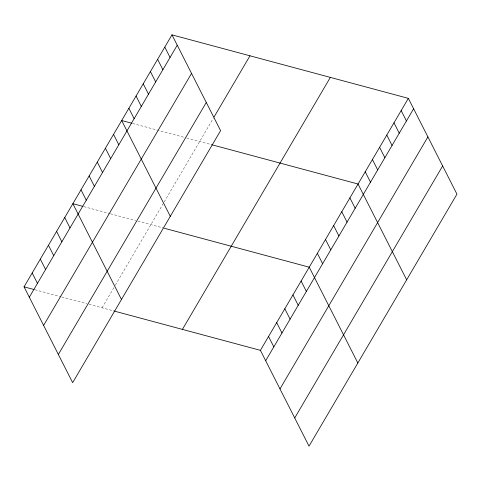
<?xml version="1.0" encoding="UTF-8"?>
<svg xmlns="http://www.w3.org/2000/svg" width="481" height="481" viewBox="0 0 481 481"><rect width="100%" height="100%" fill="white"/><g stroke="black" fill="none" stroke-linecap="round" stroke-linejoin="round"><path stroke-width="0.36" stroke-dasharray="2.4 1.8" d="M102.05 307.798L114.995 285.75M115.362 285.119L163.811 202.591M164.183 201.96L213.299 118.29M132.516 123.437L184.518 137.404M186.682 137.987L211.67 144.703M83.7 206.596L109.698 213.582M110.426 213.774L135.702 220.569M137.867 221.146L163.558 228.048M34.885 289.754L60.883 296.741M61.604 296.933L86.881 303.727M89.051 304.305L114.033 311.021"/><path stroke-width="0.72" d="M171.982 34.848L220.587 130.652L72.655 382.648L24.05 286.844L171.982 34.848L408.345 98.352L456.95 194.156L309.018 446.152L260.413 350.348L114.033 311.021M29.317 297.222L177.242 45.22M43.615 325.409L191.546 73.413M58.351 354.455L206.283 102.459M214.057 117.003L249.982 55.802M182.413 329.395L330.345 77.393M260.413 350.348L408.345 98.352M265.68 360.726L413.612 108.73M279.978 388.919L427.91 136.917M294.715 417.965L442.646 165.963M131.794 123.244L121.687 120.527L170.292 216.33M211.67 144.703L358.05 184.031L406.655 279.834M82.979 206.403L72.865 203.685L121.471 299.489M164.261 228.241L309.229 267.189L357.834 362.993M24.05 286.844L34.163 289.562M401.16 110.594L406.421 120.965M393.975 122.829L399.236 133.207M386.79 135.071L392.051 145.448M379.605 147.312L384.866 157.69M372.42 159.548L377.681 169.925M365.235 171.789L370.496 182.167M349.909 197.889L355.176 208.267M341.775 211.748L347.041 222.126M333.64 225.613L338.907 235.985M325.505 239.472L330.766 249.843M317.37 253.331L322.631 263.708M301.094 281.048L306.361 291.426M292.959 294.907L298.22 305.285M164.797 47.084L170.058 57.461M284.824 308.772L290.085 319.143M157.612 59.325L162.873 69.703M150.427 71.567L155.688 81.938M276.689 322.631L281.95 333.002M143.242 83.802L148.503 94.18M268.548 336.49L273.815 346.867M136.057 96.044L141.318 106.421M128.872 108.285L134.133 118.663M113.546 134.385L118.813 144.763M105.411 148.244L110.678 158.622M97.276 162.103L102.537 172.481M89.141 175.962L94.402 186.339M81.006 189.827L86.267 200.198M64.731 217.544L69.998 227.922M56.596 231.403L61.857 241.781M48.461 245.262L53.722 255.639M40.32 259.121L45.587 269.498M32.185 272.986L37.452 283.357"/></g></svg>
